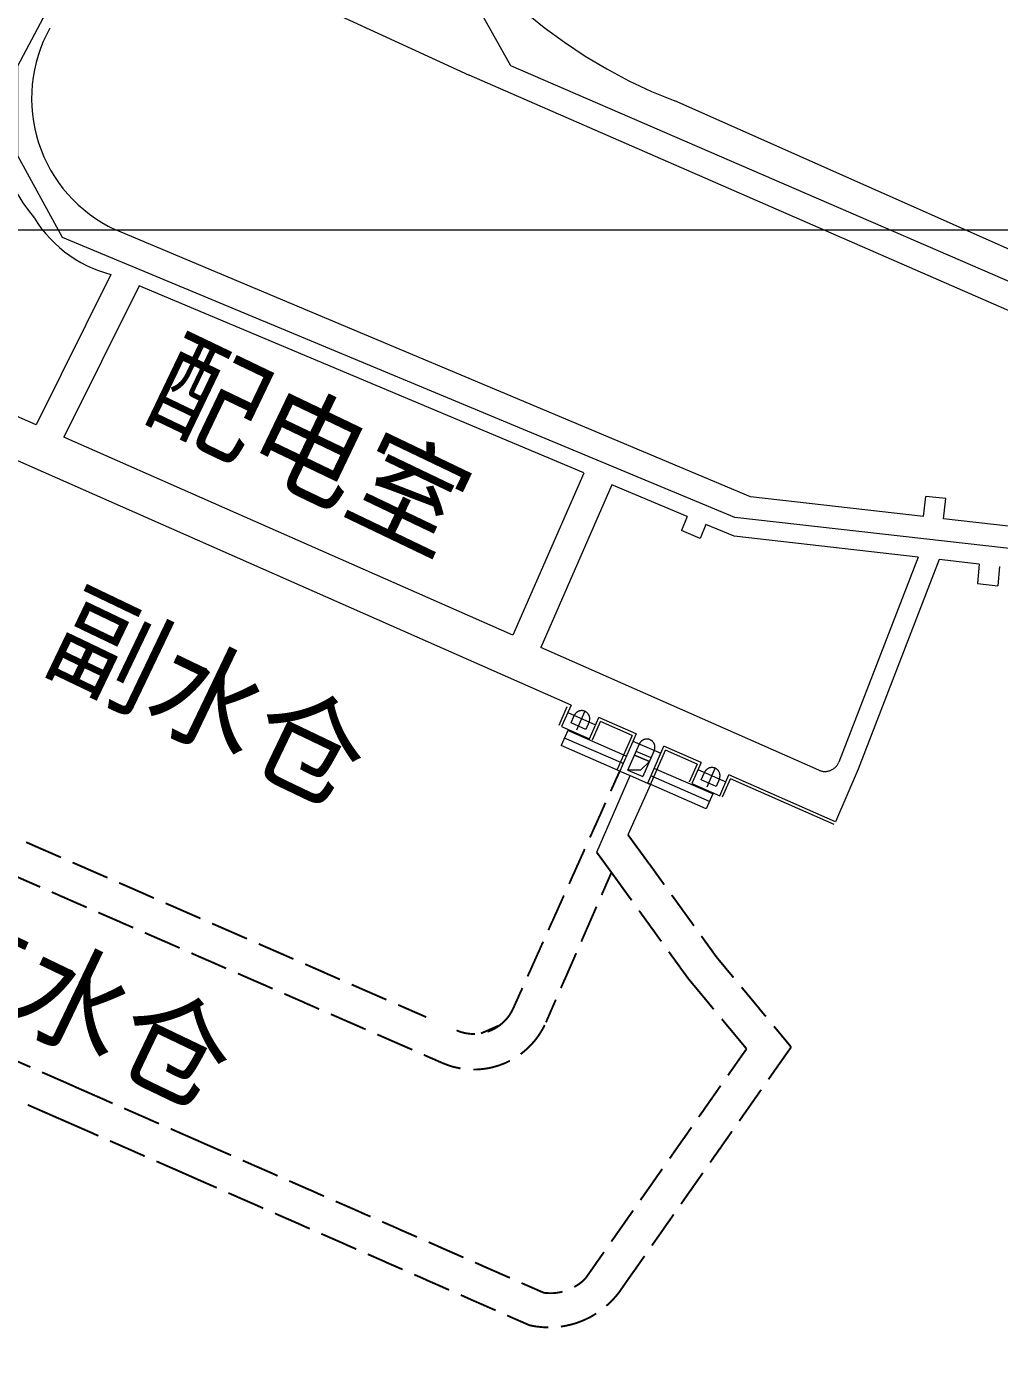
# Model space of a CAD drawing. Header units: inches. Extents: x -1 to 4080, y 0 to 4431.
# Drawn here: x 1341.6 to 1437.4, y 1205.1 to 1335.5 of the extents above; entities that cross this region are included whole.
import ezdxf

# ---------------------------------------------------------------- set-up
doc = ezdxf.new("R2010")
doc.units = ezdxf.units.IN
doc.header["$MEASUREMENT"] = 0
doc.layers.get('0').update_dxf_attribs({"lineweight": 0})
for name, color, linetype, lineweight in [('岩巷XDD0800CCJ', 7, 'Continuous', 0), ('巷道注记XDD0800CCJ', 7, 'Continuous', 0), ('煤巷XDD0800CCJ', 7, 'Continuous', 0), ('经纬网XDD0800ATX', 7, 'Continuous', 0), ('通讯设备XDD0800ATX', 7, 'Continuous', 0)]:
    doc.layers.add(name, color=color, linetype=linetype, lineweight=lineweight)
doc.styles.add('仿宋', font='simfang.ttf')

# ---------------------------------------------------------------- blocks, each defined once
blk = doc.blocks.new('lr_block_9')
at = {"layer": '岩巷XDD0800CCJ', "color": 30, "true_color": 0xff8000, "const_width": 0.188}
for points in [[(0, 17.37), (1.46, 16.73)], [(3.17, 15.98), (2.94, 16.08), (2.71, 16.18), (2.49, 16.28), (2.26, 16.38), (2.03, 16.48), (1.8, 16.58), (1.57, 16.68), (1.46, 16.73)], [(4.32, 15.47), (4.55, 15.37), (4.77, 15.27), (5, 15.17), (5.23, 15.07), (5.46, 14.97), (5.69, 14.87), (5.92, 14.77), (6.03, 14.72)], [(7.75, 13.96), (7.52, 14.07), (7.29, 14.17), (7.06, 14.27), (6.83, 14.37), (6.61, 14.47), (6.38, 14.57), (6.15, 14.67), (6.03, 14.72)], [(8.89, 13.46), (9.12, 13.36), (9.35, 13.26), (9.58, 13.16), (9.81, 13.06), (10.04, 12.96), (10.27, 12.86), (10.5, 12.76), (10.61, 12.71)], [(12.33, 11.95), (12.1, 12.05), (11.87, 12.15), (11.64, 12.25), (11.41, 12.36), (11.18, 12.46), (10.95, 12.56), (10.72, 12.66), (10.61, 12.71)], [(13.47, 11.45), (13.7, 11.35), (13.93, 11.25), (14.16, 11.15), (14.39, 11.05), (14.62, 10.95), (14.84, 10.85), (15.07, 10.75), (15.19, 10.7)], [(16.9, 9.94), (16.68, 10.04), (16.45, 10.14), (16.22, 10.24), (15.99, 10.34), (15.76, 10.44), (15.53, 10.55), (15.3, 10.65), (15.19, 10.7)], [(18.05, 9.44), (18.28, 9.34), (18.51, 9.24), (18.74, 9.14), (18.96, 9.04), (19.19, 8.94), (19.42, 8.84), (19.65, 8.74), (19.77, 8.68)], [(21.48, 7.93), (21.25, 8.03), (21.02, 8.13), (20.8, 8.23), (20.57, 8.33), (20.34, 8.43), (20.11, 8.53), (19.88, 8.63), (19.77, 8.68)], [(22.63, 7.43), (22.86, 7.33), (23.08, 7.23), (23.31, 7.13), (23.54, 7.03), (23.77, 6.92), (24, 6.82), (24.23, 6.72), (24.34, 6.67)], [(26.06, 5.92), (25.83, 6.02), (25.6, 6.12), (25.37, 6.22), (25.14, 6.32), (24.92, 6.42), (24.69, 6.52), (24.46, 6.62), (24.34, 6.67)], [(27.2, 5.42), (27.43, 5.32), (27.66, 5.22), (27.89, 5.11), (28.12, 5.01), (28.35, 4.91), (28.58, 4.81), (28.81, 4.71), (28.92, 4.66)], [(30.64, 3.91), (30.41, 4.01), (30.18, 4.11), (29.95, 4.21), (29.72, 4.31), (29.49, 4.41), (29.26, 4.51), (29.04, 4.61), (28.92, 4.66)], [(31.78, 3.41), (32.01, 3.3), (32.24, 3.2), (32.47, 3.1), (32.7, 3), (32.93, 2.9), (33.16, 2.8), (33.38, 2.7), (33.5, 2.65)], [(35.22, 1.9), (34.99, 2), (34.76, 2.1), (34.53, 2.2), (34.3, 2.3), (34.07, 2.4), (33.84, 2.5), (33.61, 2.6), (33.5, 2.65)], [(36.36, 1.39), (36.59, 1.29), (36.82, 1.19), (37.05, 1.09), (37.28, 0.99), (37.5, 0.89), (37.73, 0.79), (37.96, 0.69), (38.08, 0.64)], [(38.08, 0.64), (39.53, 0)]]:
    blk.add_lwpolyline(points, dxfattribs=at)
blk = doc.blocks.new('lr_block_10')
at = {"layer": '岩巷XDD0800CCJ', "color": 30, "true_color": 0xff8000, "const_width": 0.188}
for points in [[(0, 17.37), (1.46, 16.73)], [(3.17, 15.98), (2.94, 16.08), (2.71, 16.18), (2.49, 16.28), (2.26, 16.38), (2.03, 16.48), (1.8, 16.58), (1.57, 16.68), (1.46, 16.73)], [(4.32, 15.47), (4.55, 15.37), (4.77, 15.27), (5, 15.17), (5.23, 15.07), (5.46, 14.97), (5.69, 14.87), (5.92, 14.77), (6.03, 14.72)], [(7.75, 13.96), (7.52, 14.07), (7.29, 14.17), (7.06, 14.27), (6.83, 14.37), (6.61, 14.47), (6.38, 14.57), (6.15, 14.67), (6.03, 14.72)], [(8.89, 13.46), (9.12, 13.36), (9.35, 13.26), (9.58, 13.16), (9.81, 13.06), (10.04, 12.96), (10.27, 12.86), (10.5, 12.76), (10.61, 12.71)], [(12.33, 11.95), (12.1, 12.05), (11.87, 12.15), (11.64, 12.25), (11.41, 12.36), (11.18, 12.46), (10.95, 12.56), (10.72, 12.66), (10.61, 12.71)], [(13.47, 11.45), (13.7, 11.35), (13.93, 11.25), (14.16, 11.15), (14.39, 11.05), (14.62, 10.95), (14.84, 10.85), (15.07, 10.75), (15.19, 10.7)], [(16.9, 9.94), (16.68, 10.04), (16.45, 10.14), (16.22, 10.24), (15.99, 10.34), (15.76, 10.44), (15.53, 10.55), (15.3, 10.65), (15.19, 10.7)], [(18.05, 9.44), (18.28, 9.34), (18.51, 9.24), (18.74, 9.14), (18.96, 9.04), (19.19, 8.94), (19.42, 8.84), (19.65, 8.74), (19.77, 8.68)], [(21.48, 7.93), (21.25, 8.03), (21.02, 8.13), (20.8, 8.23), (20.57, 8.33), (20.34, 8.43), (20.11, 8.53), (19.88, 8.63), (19.77, 8.68)], [(22.63, 7.43), (22.86, 7.33), (23.08, 7.23), (23.31, 7.13), (23.54, 7.03), (23.77, 6.92), (24, 6.82), (24.23, 6.72), (24.34, 6.67)], [(26.06, 5.92), (25.83, 6.02), (25.6, 6.12), (25.37, 6.22), (25.14, 6.32), (24.92, 6.42), (24.69, 6.52), (24.46, 6.62), (24.34, 6.67)], [(27.2, 5.42), (27.43, 5.32), (27.66, 5.22), (27.89, 5.11), (28.12, 5.01), (28.35, 4.91), (28.58, 4.81), (28.81, 4.71), (28.92, 4.66)], [(30.64, 3.91), (30.41, 4.01), (30.18, 4.11), (29.95, 4.21), (29.72, 4.31), (29.49, 4.41), (29.26, 4.51), (29.04, 4.61), (28.92, 4.66)], [(31.78, 3.41), (32.01, 3.3), (32.24, 3.2), (32.47, 3.1), (32.7, 3), (32.93, 2.9), (33.16, 2.8), (33.38, 2.7), (33.5, 2.65)], [(35.22, 1.9), (34.99, 2), (34.76, 2.1), (34.53, 2.2), (34.3, 2.3), (34.07, 2.4), (33.84, 2.5), (33.61, 2.6), (33.5, 2.65)], [(36.36, 1.39), (36.59, 1.29), (36.82, 1.19), (37.05, 1.09), (37.28, 0.99), (37.5, 0.89), (37.73, 0.79), (37.96, 0.69), (38.08, 0.64)], [(38.08, 0.64), (39.53, 0)]]:
    blk.add_lwpolyline(points, dxfattribs=at)
blk = doc.blocks.new('lr_block_11')
at = {"layer": '岩巷XDD0800CCJ', "color": 30, "true_color": 0xff8000, "const_width": 0.188}
for points in [[(0, 5.83), (2.06, 4.93)], [(3.78, 4.17), (3.55, 4.27), (3.32, 4.37), (3.09, 4.48), (2.86, 4.58), (2.63, 4.68), (2.4, 4.78), (2.17, 4.88), (2.06, 4.93)], [(4.92, 3.67), (5.15, 3.57), (5.38, 3.47), (5.61, 3.37), (5.84, 3.27), (6.07, 3.17), (6.29, 3.07), (6.52, 2.97), (6.64, 2.92)], [(8.35, 2.16), (8.13, 2.26), (7.9, 2.36), (7.67, 2.46), (7.44, 2.56), (7.21, 2.67), (6.98, 2.77), (6.75, 2.87), (6.64, 2.92)], [(9.5, 1.66), (9.73, 1.56), (9.96, 1.46), (10.19, 1.36), (10.41, 1.26), (10.64, 1.16), (10.87, 1.06), (11.1, 0.96), (11.22, 0.91)], [(11.22, 0.91), (13.28, 0)]]:
    blk.add_lwpolyline(points, dxfattribs=at)
blk = doc.blocks.new('lr_block_12')
at = {"layer": '岩巷XDD0800CCJ', "color": 30, "true_color": 0xff8000, "const_width": 0.188}
for points in [[(0, 5.83), (2.06, 4.93)], [(3.78, 4.17), (3.55, 4.27), (3.32, 4.37), (3.09, 4.48), (2.86, 4.58), (2.63, 4.68), (2.4, 4.78), (2.17, 4.88), (2.06, 4.93)], [(4.92, 3.67), (5.15, 3.57), (5.38, 3.47), (5.61, 3.37), (5.84, 3.27), (6.07, 3.17), (6.29, 3.07), (6.52, 2.97), (6.64, 2.92)], [(8.35, 2.16), (8.13, 2.26), (7.9, 2.36), (7.67, 2.46), (7.44, 2.56), (7.21, 2.67), (6.98, 2.77), (6.75, 2.87), (6.64, 2.92)], [(9.5, 1.66), (9.73, 1.56), (9.96, 1.46), (10.19, 1.36), (10.41, 1.26), (10.64, 1.16), (10.87, 1.06), (11.1, 0.96), (11.22, 0.91)], [(11.22, 0.91), (13.28, 0)]]:
    blk.add_lwpolyline(points, dxfattribs=at)
blk = doc.blocks.new('lr_block_13')
at = {"layer": '岩巷XDD0800CCJ', "color": 30, "true_color": 0xff8000, "const_width": 0.188}
for points in [[(0, 28.18), (0.29, 28.08)], [(2.06, 27.48), (1.83, 27.56), (1.59, 27.64), (1.35, 27.72), (1.12, 27.8), (0.88, 27.88), (0.64, 27.96), (0.41, 28.04), (0.29, 28.08)], [(3.25, 27.08), (3.48, 27), (3.72, 26.92), (3.96, 26.84), (4.19, 26.76), (4.43, 26.68), (4.67, 26.6), (4.9, 26.52), (5.02, 26.48)], [(5.02, 26.48), (5.31, 26.38)], [(5.31, 26.38), (7.51, 25.84)], [(9.33, 25.4), (9.09, 25.46), (8.85, 25.52), (8.6, 25.58), (8.36, 25.64), (8.12, 25.7), (7.87, 25.76), (7.63, 25.82), (7.51, 25.84)], [(10.55, 25.11), (10.79, 25.05), (11.03, 24.99), (11.27, 24.93), (11.52, 24.87), (11.76, 24.81), (12, 24.75), (12.25, 24.7), (12.37, 24.67)], [(12.37, 24.67), (14.57, 24.13)], [(14.57, 24.13), (14.67, 24.09)], [(16.39, 23.34), (16.16, 23.44), (15.93, 23.54), (15.7, 23.64), (15.47, 23.74), (15.24, 23.84), (15.01, 23.94), (14.78, 24.04), (14.67, 24.09)], [(17.53, 22.84), (17.76, 22.74), (17.99, 22.64), (18.22, 22.54), (18.45, 22.44), (18.68, 22.34), (18.9, 22.24), (19.13, 22.14), (19.25, 22.09)], [(20.97, 21.33), (20.74, 21.43), (20.51, 21.53), (20.28, 21.63), (20.05, 21.73), (19.82, 21.83), (19.59, 21.94), (19.36, 22.04), (19.25, 22.09)], [(22.11, 20.83), (22.34, 20.73), (22.57, 20.63), (22.8, 20.53), (23.03, 20.43), (23.26, 20.33), (23.49, 20.23), (23.71, 20.13), (23.83, 20.08)], [(25.55, 19.33), (25.32, 19.43), (25.09, 19.53), (24.86, 19.63), (24.63, 19.73), (24.4, 19.83), (24.17, 19.93), (23.94, 20.03), (23.83, 20.08)], [(26.69, 18.83), (26.92, 18.73), (27.15, 18.63), (27.38, 18.53), (27.61, 18.43), (27.84, 18.33), (28.07, 18.23), (28.3, 18.13), (28.41, 18.08)], [(30.13, 17.33), (29.9, 17.43), (29.67, 17.53), (29.44, 17.63), (29.21, 17.73), (28.98, 17.83), (28.75, 17.93), (28.52, 18.03), (28.41, 18.08)], [(31.27, 16.83), (31.5, 16.73), (31.73, 16.63), (31.96, 16.52), (32.19, 16.42), (32.42, 16.32), (32.65, 16.22), (32.88, 16.12), (32.99, 16.07)], [(34.71, 15.32), (34.48, 15.42), (34.25, 15.52), (34.02, 15.62), (33.79, 15.72), (33.56, 15.82), (33.33, 15.92), (33.11, 16.02), (32.99, 16.07)], [(35.85, 14.82), (36.08, 14.72), (36.31, 14.62), (36.54, 14.52), (36.77, 14.42), (37, 14.32), (37.23, 14.22), (37.46, 14.12), (37.57, 14.07)], [(39.29, 13.32), (39.06, 13.42), (38.83, 13.52), (38.6, 13.62), (38.37, 13.72), (38.14, 13.82), (37.92, 13.92), (37.69, 14.02), (37.57, 14.07)], [(40.43, 12.82), (40.66, 12.72), (40.89, 12.62), (41.12, 12.52), (41.35, 12.42), (41.58, 12.32), (41.81, 12.22), (42.04, 12.12), (42.15, 12.07)], [(43.87, 11.32), (43.64, 11.42), (43.41, 11.52), (43.18, 11.62), (42.95, 11.72), (42.73, 11.82), (42.5, 11.92), (42.27, 12.02), (42.15, 12.07)], [(45.02, 10.81), (45.24, 10.71), (45.47, 10.61), (45.7, 10.51), (45.93, 10.41), (46.16, 10.31), (46.39, 10.21), (46.62, 10.11), (46.73, 10.06)], [(48.45, 9.31), (48.22, 9.41), (47.99, 9.51), (47.76, 9.61), (47.54, 9.71), (47.31, 9.81), (47.08, 9.91), (46.85, 10.01), (46.73, 10.06)], [(49.6, 8.81), (49.83, 8.71), (50.05, 8.61), (50.28, 8.51), (50.51, 8.41), (50.74, 8.31), (50.97, 8.21), (51.2, 8.11), (51.31, 8.06)], [(53.03, 7.31), (52.8, 7.41), (52.57, 7.51), (52.35, 7.61), (52.12, 7.71), (51.89, 7.81), (51.66, 7.91), (51.43, 8.01), (51.31, 8.06)], [(54.18, 6.81), (54.41, 6.71), (54.64, 6.61), (54.86, 6.51), (55.09, 6.41), (55.32, 6.31), (55.55, 6.21), (55.78, 6.11), (55.9, 6.06)], [(57.61, 5.3), (57.38, 5.4), (57.16, 5.5), (56.93, 5.6), (56.7, 5.7), (56.47, 5.8), (56.24, 5.9), (56.01, 6.01), (55.9, 6.06)], [(58.76, 4.8), (58.99, 4.7), (59.22, 4.6), (59.45, 4.5), (59.67, 4.4), (59.9, 4.3), (60.13, 4.2), (60.36, 4.1), (60.48, 4.05)], [(62.19, 3.3), (61.97, 3.4), (61.74, 3.5), (61.51, 3.6), (61.28, 3.7), (61.05, 3.8), (60.82, 3.9), (60.59, 4), (60.48, 4.05)], [(63.34, 2.8), (63.57, 2.7), (63.8, 2.6), (64.03, 2.5), (64.26, 2.4), (64.48, 2.3), (64.71, 2.2), (64.94, 2.1), (65.06, 2.05)], [(66.78, 1.3), (66.55, 1.4), (66.32, 1.5), (66.09, 1.6), (65.86, 1.7), (65.63, 1.8), (65.4, 1.9), (65.17, 2), (65.06, 2.05)], [(67.92, 0.8), (68.15, 0.69), (68.38, 0.59), (68.61, 0.49), (68.84, 0.39), (69.07, 0.29), (69.29, 0.19), (69.52, 0.09), (69.64, 0.04)], [(69.64, 0.04), (69.74, 0)]]:
    blk.add_lwpolyline(points, dxfattribs=at)
blk = doc.blocks.new('lr_block_14')
at = {"layer": '岩巷XDD0800CCJ', "color": 30, "true_color": 0xff8000, "const_width": 0.188}
for points in [[(1.05, 22.49), (0, 22.95)], [(2.77, 21.74), (2.54, 21.84), (2.31, 21.94), (2.08, 22.04), (1.85, 22.14), (1.62, 22.24), (1.4, 22.34), (1.17, 22.44), (1.05, 22.49)], [(3.92, 21.24), (4.14, 21.14), (4.37, 21.04), (4.6, 20.94), (4.83, 20.84), (5.06, 20.74), (5.29, 20.64), (5.52, 20.54), (5.63, 20.49)], [(7.35, 19.73), (7.12, 19.84), (6.89, 19.94), (6.66, 20.04), (6.44, 20.14), (6.21, 20.24), (5.98, 20.34), (5.75, 20.44), (5.63, 20.49)], [(8.5, 19.23), (8.73, 19.13), (8.96, 19.03), (9.18, 18.93), (9.41, 18.83), (9.64, 18.73), (9.87, 18.63), (10.1, 18.53), (10.22, 18.48)], [(11.93, 17.73), (11.7, 17.83), (11.48, 17.93), (11.25, 18.03), (11.02, 18.13), (10.79, 18.23), (10.56, 18.33), (10.33, 18.43), (10.22, 18.48)], [(13.08, 17.23), (13.31, 17.13), (13.54, 17.03), (13.77, 16.93), (13.99, 16.83), (14.22, 16.73), (14.45, 16.63), (14.68, 16.53), (14.8, 16.48)], [(16.51, 15.73), (16.29, 15.83), (16.06, 15.93), (15.83, 16.03), (15.6, 16.13), (15.37, 16.23), (15.14, 16.33), (14.91, 16.43), (14.8, 16.48)], [(17.66, 15.23), (17.89, 15.13), (18.12, 15.03), (18.35, 14.93), (18.58, 14.83), (18.81, 14.73), (19.03, 14.63), (19.26, 14.53), (19.38, 14.48)], [(21.1, 13.73), (20.87, 13.83), (20.64, 13.93), (20.41, 14.03), (20.18, 14.13), (19.95, 14.23), (19.72, 14.33), (19.49, 14.43), (19.38, 14.48)], [(22.24, 13.23), (22.47, 13.13), (22.7, 13.03), (22.93, 12.93), (23.16, 12.83), (23.39, 12.73), (23.62, 12.63), (23.84, 12.53), (23.96, 12.48)], [(25.68, 11.72), (25.45, 11.82), (25.22, 11.92), (24.99, 12.02), (24.76, 12.13), (24.53, 12.23), (24.3, 12.33), (24.07, 12.43), (23.96, 12.48)], [(26.82, 11.22), (27.05, 11.12), (27.28, 11.02), (27.51, 10.92), (27.74, 10.82), (27.97, 10.72), (28.2, 10.62), (28.43, 10.52), (28.54, 10.47)], [(30.26, 9.72), (30.03, 9.82), (29.8, 9.92), (29.57, 10.02), (29.34, 10.12), (29.11, 10.22), (28.88, 10.32), (28.66, 10.42), (28.54, 10.47)], [(31.4, 9.22), (31.63, 9.12), (31.86, 9.02), (32.09, 8.92), (32.32, 8.82), (32.55, 8.72), (32.78, 8.62), (33.01, 8.52), (33.12, 8.47)], [(34.84, 7.72), (34.61, 7.82), (34.38, 7.92), (34.15, 8.02), (33.92, 8.12), (33.7, 8.22), (33.47, 8.32), (33.24, 8.42), (33.12, 8.47)], [(35.99, 7.22), (36.21, 7.12), (36.44, 7.02), (36.67, 6.92), (36.9, 6.82), (37.13, 6.72), (37.36, 6.62), (37.59, 6.52), (37.7, 6.47)], [(39.42, 5.72), (39.19, 5.82), (38.96, 5.92), (38.73, 6.02), (38.51, 6.12), (38.28, 6.22), (38.05, 6.32), (37.82, 6.42), (37.7, 6.47)], [(40.57, 5.22), (40.8, 5.12), (41.03, 5.02), (41.25, 4.92), (41.48, 4.82), (41.71, 4.72), (41.94, 4.62), (42.17, 4.52), (42.29, 4.47)], [(44, 3.71), (43.77, 3.81), (43.55, 3.91), (43.32, 4.01), (43.09, 4.11), (42.86, 4.21), (42.63, 4.31), (42.4, 4.42), (42.29, 4.47)], [(45.15, 3.21), (45.38, 3.11), (45.61, 3.01), (45.84, 2.91), (46.06, 2.81), (46.29, 2.71), (46.52, 2.61), (46.75, 2.51), (46.87, 2.46)], [(48.58, 1.71), (48.36, 1.81), (48.13, 1.91), (47.9, 2.01), (47.67, 2.11), (47.44, 2.21), (47.21, 2.31), (46.98, 2.41), (46.87, 2.46)], [(49.73, 1.21), (49.96, 1.11), (50.19, 1.01), (50.42, 0.91), (50.65, 0.81), (50.88, 0.71), (51.1, 0.61), (51.33, 0.51), (51.45, 0.46)], [(52.5, 0), (51.45, 0.46)]]:
    blk.add_lwpolyline(points, dxfattribs=at)
blk = doc.blocks.new('lr_block_15')
at = {"layer": '岩巷XDD0800CCJ', "color": 30, "true_color": 0xff8000, "const_width": 0.188}
for points in [[(5.6, 2.55), (5.58, 2.5), (5.47, 2.28), (5.34, 2.06), (5.21, 1.85), (5.06, 1.65), (4.9, 1.45), (4.73, 1.27), (4.64, 1.18)], [(1.83, 0), (1.58, 0), (1.33, 0.02), (1.08, 0.05), (0.83, 0.09), (0.59, 0.15), (0.35, 0.22), (0.12, 0.31), (0, 0.36)], [(3.05, 0.22), (3.29, 0.31), (3.52, 0.41), (3.74, 0.52), (3.95, 0.65), (4.16, 0.78), (4.36, 0.94), (4.55, 1.1), (4.64, 1.18)]]:
    blk.add_lwpolyline(points, dxfattribs=at)
blk = doc.blocks.new('lr_block_16')
at = {"layer": '岩巷XDD0800CCJ', "color": 30, "true_color": 0xff8000, "const_width": 0.188}
for points in [[(0.94, 0.41), (0, 0)], [(1.88, 0.82), (0.94, 0.41)]]:
    blk.add_lwpolyline(points, dxfattribs=at)
blk = doc.blocks.new('lr_block_17')
at = {"layer": '岩巷XDD0800CCJ', "color": 30, "true_color": 0xff8000, "const_width": 0.188}
for points in [[(0.73, 0.99), (0, 1.98)], [(1.45, 0), (0.73, 0.99)]]:
    blk.add_lwpolyline(points, dxfattribs=at)
blk = doc.blocks.new('lr_block_18')
at = {"layer": '岩巷XDD0800CCJ', "color": 30, "true_color": 0xff8000, "const_width": 0.188}
for points in [[(1.05, 1.44), (0, 2.88)], [(2.1, 0), (1.05, 1.44)]]:
    blk.add_lwpolyline(points, dxfattribs=at)
blk = doc.blocks.new('lr_block_19')
at = {"layer": '岩巷XDD0800CCJ', "color": 30, "true_color": 0xff8000, "const_width": 0.188}
for points in [[(0.89, 9.33), (0, 10.55)], [(1.99, 7.81), (1.84, 8.01), (1.69, 8.21), (1.55, 8.41), (1.4, 8.62), (1.25, 8.82), (1.11, 9.02), (0.96, 9.22), (0.89, 9.33)], [(2.72, 6.79), (2.87, 6.59), (3.01, 6.39), (3.16, 6.19), (3.31, 5.98), (3.45, 5.78), (3.6, 5.58), (3.75, 5.38), (3.82, 5.28)], [(4.92, 3.76), (4.77, 3.96), (4.62, 4.16), (4.48, 4.36), (4.33, 4.57), (4.19, 4.77), (4.04, 4.97), (3.89, 5.17), (3.82, 5.28)], [(5.65, 2.74), (5.8, 2.54), (5.94, 2.34), (6.09, 2.14), (6.24, 1.93), (6.38, 1.73), (6.53, 1.53), (6.68, 1.33), (6.75, 1.22)], [(7.64, 0), (6.75, 1.22)]]:
    blk.add_lwpolyline(points, dxfattribs=at)
blk = doc.blocks.new('lr_block_20')
at = {"layer": '岩巷XDD0800CCJ', "color": 30, "true_color": 0xff8000, "const_width": 0.188}
for points in [[(0.38, 8.63), (0, 9.15)], [(1.47, 7.11), (1.33, 7.31), (1.18, 7.51), (1.03, 7.72), (0.89, 7.92), (0.74, 8.12), (0.6, 8.32), (0.45, 8.53), (0.38, 8.63)], [(2.2, 6.09), (2.35, 5.89), (2.5, 5.69), (2.64, 5.49), (2.79, 5.28), (2.94, 5.08), (3.08, 4.88), (3.23, 4.68), (3.3, 4.57)], [(4.4, 3.05), (4.25, 3.26), (4.11, 3.46), (3.96, 3.66), (3.81, 3.87), (3.67, 4.07), (3.52, 4.27), (3.38, 4.47), (3.3, 4.57)], [(5.13, 2.04), (5.28, 1.84), (5.42, 1.64), (5.57, 1.43), (5.72, 1.23), (5.86, 1.03), (6.01, 0.82), (6.16, 0.62), (6.23, 0.52)], [(6.6, 0), (6.23, 0.52)]]:
    blk.add_lwpolyline(points, dxfattribs=at)
blk = doc.blocks.new('lr_block_21')
at = {"layer": '岩巷XDD0800CCJ', "color": 30, "true_color": 0xff8000, "const_width": 0.188}
for points in [[(9.59, 21.37), (9.69, 21.6), (9.79, 21.82), (9.9, 22.05), (10, 22.28), (10.1, 22.51), (10.2, 22.74), (10.31, 22.96), (10.36, 23.08)], [(10.36, 23.08), (10.48, 23.35)], [(9.08, 20.23), (8.97, 20), (8.87, 19.77), (8.77, 19.54), (8.67, 19.31), (8.57, 19.09), (8.46, 18.86), (8.36, 18.63), (8.31, 18.52)], [(7.54, 16.81), (7.64, 17.03), (7.75, 17.26), (7.85, 17.49), (7.95, 17.72), (8.05, 17.95), (8.16, 18.17), (8.26, 18.4), (8.31, 18.52)], [(7.03, 15.67), (6.93, 15.44), (6.83, 15.21), (6.72, 14.98), (6.62, 14.75), (6.52, 14.52), (6.42, 14.3), (6.31, 14.07), (6.26, 13.95)], [(5.49, 12.24), (5.6, 12.47), (5.7, 12.7), (5.8, 12.93), (5.9, 13.16), (6.01, 13.38), (6.11, 13.61), (6.21, 13.84), (6.26, 13.95)], [(4.98, 11.1), (4.88, 10.88), (4.78, 10.65), (4.68, 10.42), (4.57, 10.19), (4.47, 9.96), (4.37, 9.74), (4.27, 9.51), (4.22, 9.39)], [(3.45, 7.68), (3.55, 7.91), (3.65, 8.14), (3.75, 8.37), (3.86, 8.59), (3.96, 8.82), (4.06, 9.05), (4.16, 9.28), (4.22, 9.39)], [(2.94, 6.54), (2.83, 6.31), (2.73, 6.09), (2.63, 5.86), (2.53, 5.63), (2.42, 5.4), (2.32, 5.17), (2.22, 4.95), (2.17, 4.83)], [(1.4, 3.12), (1.5, 3.35), (1.61, 3.58), (1.71, 3.8), (1.81, 4.03), (1.91, 4.26), (2.01, 4.49), (2.12, 4.72), (2.17, 4.83)], [(0.89, 1.98), (0.79, 1.75), (0.68, 1.52), (0.58, 1.3), (0.48, 1.07), (0.38, 0.84), (0.27, 0.61), (0.17, 0.38), (0.12, 0.27)], [(0, 0), (0.12, 0.27)]]:
    blk.add_lwpolyline(points, dxfattribs=at)
blk = doc.blocks.new('lr_block_22')
at = {"layer": '岩巷XDD0800CCJ', "color": 30, "true_color": 0xff8000, "const_width": 0.188}
for points in [[(10.08, 4.38), (9.97, 4.15), (9.85, 3.93), (9.72, 3.72), (9.59, 3.51), (9.45, 3.3), (9.3, 3.1), (9.15, 2.9), (9.07, 2.8)], [(7.71, 1.52), (7.91, 1.67), (8.1, 1.83), (8.29, 1.99), (8.47, 2.16), (8.65, 2.34), (8.82, 2.52), (8.99, 2.71), (9.07, 2.8)], [(1.79, 0.11), (1.55, 0.16), (1.3, 0.21), (1.06, 0.27), (0.82, 0.34), (0.58, 0.42), (0.35, 0.51), (0.11, 0.6), (0, 0.65)], [(3.04, 0), (3.29, 0), (3.54, 0.01), (3.78, 0.03), (4.03, 0.06), (4.28, 0.09), (4.53, 0.13), (4.77, 0.18), (4.89, 0.21)], [(6.65, 0.86), (6.42, 0.75), (6.2, 0.64), (5.97, 0.55), (5.73, 0.46), (5.5, 0.38), (5.26, 0.31), (5.02, 0.24), (4.89, 0.21)]]:
    blk.add_lwpolyline(points, dxfattribs=at)
blk = doc.blocks.new('lr_block_23')
at = {"layer": '岩巷XDD0800CCJ', "color": 30, "true_color": 0xff8000, "const_width": 0.188}
for points in [[(5.48, 12.54), (5.58, 12.77), (5.68, 12.99), (5.78, 13.22), (5.88, 13.45), (5.98, 13.68), (6.08, 13.91), (6.18, 14.14), (6.23, 14.25)], [(6.45, 14.76), (6.23, 14.25)], [(4.98, 11.39), (4.88, 11.16), (4.78, 10.93), (4.68, 10.7), (4.58, 10.47), (4.48, 10.25), (4.38, 10.02), (4.28, 9.79), (4.23, 9.67)], [(3.48, 7.95), (3.58, 8.18), (3.68, 8.41), (3.78, 8.64), (3.88, 8.87), (3.98, 9.1), (4.08, 9.33), (4.18, 9.56), (4.23, 9.67)], [(2.98, 6.81), (2.88, 6.58), (2.78, 6.35), (2.68, 6.12), (2.58, 5.89), (2.48, 5.66), (2.38, 5.44), (2.28, 5.21), (2.23, 5.09)], [(1.47, 3.37), (1.57, 3.6), (1.67, 3.83), (1.77, 4.06), (1.88, 4.29), (1.98, 4.52), (2.08, 4.75), (2.18, 4.98), (2.23, 5.09)], [(0.97, 2.23), (0.87, 2), (0.77, 1.77), (0.67, 1.54), (0.57, 1.31), (0.47, 1.08), (0.37, 0.85), (0.27, 0.62), (0.22, 0.51)], [(0.22, 0.51), (0, 0)]]:
    blk.add_lwpolyline(points, dxfattribs=at)
blk = doc.blocks.new('lr_block_24')
at = {"layer": '岩巷XDD0800CCJ', "color": 30, "true_color": 0xff8000, "const_width": 0.188}
for points in [[(0.49, 8.29), (0, 8.88)], [(1.69, 6.84), (1.53, 7.04), (1.37, 7.23), (1.21, 7.42), (1.05, 7.61), (0.89, 7.81), (0.73, 8), (0.57, 8.19), (0.49, 8.29)], [(2.49, 5.88), (2.65, 5.69), (2.81, 5.5), (2.97, 5.31), (3.13, 5.11), (3.29, 4.92), (3.45, 4.73), (3.61, 4.54), (3.69, 4.44)], [(4.88, 3), (4.72, 3.19), (4.56, 3.38), (4.4, 3.57), (4.24, 3.77), (4.09, 3.96), (3.93, 4.15), (3.77, 4.34), (3.69, 4.44)], [(5.68, 2.04), (5.84, 1.84), (6, 1.65), (6.16, 1.46), (6.32, 1.27), (6.48, 1.07), (6.64, 0.88), (6.8, 0.69), (6.88, 0.59)], [(7.37, 0), (6.88, 0.59)]]:
    blk.add_lwpolyline(points, dxfattribs=at)
blk = doc.blocks.new('lr_block_25')
at = {"layer": '岩巷XDD0800CCJ', "color": 30, "true_color": 0xff8000, "const_width": 0.188}
for points in [[(1.24, 5.34), (0, 6.83)], [(2.43, 3.89), (2.27, 4.09), (2.11, 4.28), (1.96, 4.47), (1.8, 4.66), (1.64, 4.86), (1.48, 5.05), (1.32, 5.24), (1.24, 5.34)], [(3.23, 2.93), (3.39, 2.74), (3.55, 2.55), (3.71, 2.35), (3.87, 2.16), (4.03, 1.97), (4.19, 1.78), (4.35, 1.59), (4.43, 1.49)], [(5.67, 0), (4.43, 1.49)]]:
    blk.add_lwpolyline(points, dxfattribs=at)
blk = doc.blocks.new('lr_block_26')
at = {"layer": '岩巷XDD0800CCJ', "color": 30, "true_color": 0xff8000, "const_width": 0.188}
for points in [[(15.52, 22.12), (16.69, 23.78)], [(14.45, 20.59), (14.59, 20.79), (14.73, 21), (14.88, 21.2), (15.02, 21.41), (15.16, 21.61), (15.31, 21.82), (15.45, 22.02), (15.52, 22.12)], [(13.73, 19.56), (13.58, 19.36), (13.44, 19.16), (13.3, 18.95), (13.15, 18.75), (13.01, 18.54), (12.87, 18.34), (12.72, 18.13), (12.65, 18.03)], [(11.57, 16.49), (11.72, 16.7), (11.86, 16.9), (12, 17.11), (12.15, 17.31), (12.29, 17.52), (12.44, 17.72), (12.58, 17.93), (12.65, 18.03)], [(10.86, 15.47), (10.71, 15.27), (10.57, 15.06), (10.43, 14.86), (10.28, 14.65), (10.14, 14.45), (9.99, 14.24), (9.85, 14.04), (9.78, 13.94)], [(8.7, 12.4), (8.85, 12.61), (8.99, 12.81), (9.13, 13.02), (9.28, 13.22), (9.42, 13.43), (9.56, 13.63), (9.71, 13.83), (9.78, 13.94)], [(7.98, 11.38), (7.84, 11.17), (7.7, 10.97), (7.55, 10.76), (7.41, 10.56), (7.27, 10.36), (7.12, 10.15), (6.98, 9.95), (6.91, 9.84)], [(5.83, 8.31), (5.97, 8.51), (6.12, 8.72), (6.26, 8.92), (6.4, 9.13), (6.55, 9.33), (6.69, 9.54), (6.84, 9.74), (6.91, 9.84)], [(5.11, 7.29), (4.97, 7.08), (4.83, 6.88), (4.68, 6.67), (4.54, 6.47), (4.39, 6.26), (4.25, 6.06), (4.11, 5.85), (4.04, 5.75)], [(2.96, 4.22), (3.1, 4.42), (3.25, 4.63), (3.39, 4.83), (3.53, 5.03), (3.68, 5.24), (3.82, 5.44), (3.96, 5.65), (4.04, 5.75)], [(2.24, 3.19), (2.1, 2.99), (1.95, 2.78), (1.81, 2.58), (1.67, 2.37), (1.52, 2.17), (1.38, 1.96), (1.24, 1.76), (1.16, 1.66)], [(0, 0), (1.16, 1.66)]]:
    blk.add_lwpolyline(points, dxfattribs=at)
blk = doc.blocks.new('lr_block_27')
at = {"layer": '岩巷XDD0800CCJ', "color": 30, "true_color": 0xff8000, "const_width": 0.188}
for points in [[(15.11, 21.54), (15.87, 22.61)], [(14.04, 20), (14.18, 20.21), (14.32, 20.41), (14.47, 20.62), (14.61, 20.82), (14.75, 21.03), (14.9, 21.23), (15.04, 21.44), (15.11, 21.54)], [(13.32, 18.98), (13.17, 18.78), (13.03, 18.57), (12.89, 18.37), (12.74, 18.16), (12.6, 17.96), (12.46, 17.75), (12.31, 17.55), (12.24, 17.45)], [(11.16, 15.91), (11.31, 16.12), (11.45, 16.32), (11.6, 16.52), (11.74, 16.73), (11.88, 16.93), (12.03, 17.14), (12.17, 17.34), (12.24, 17.45)], [(10.45, 14.89), (10.3, 14.68), (10.16, 14.48), (10.02, 14.27), (9.87, 14.07), (9.73, 13.86), (9.58, 13.66), (9.44, 13.46), (9.37, 13.35)], [(8.29, 11.82), (8.44, 12.02), (8.58, 12.23), (8.72, 12.43), (8.87, 12.64), (9.01, 12.84), (9.15, 13.05), (9.3, 13.25), (9.37, 13.35)], [(7.57, 10.79), (7.43, 10.59), (7.29, 10.39), (7.14, 10.18), (7, 9.98), (6.86, 9.77), (6.71, 9.57), (6.57, 9.36), (6.5, 9.26)], [(5.42, 7.72), (5.56, 7.93), (5.71, 8.13), (5.85, 8.34), (5.99, 8.54), (6.14, 8.75), (6.28, 8.95), (6.43, 9.16), (6.5, 9.26)], [(4.7, 6.7), (4.56, 6.5), (4.42, 6.29), (4.27, 6.09), (4.13, 5.88), (3.98, 5.68), (3.84, 5.47), (3.7, 5.27), (3.63, 5.17)], [(2.55, 3.63), (2.69, 3.84), (2.84, 4.04), (2.98, 4.25), (3.12, 4.45), (3.27, 4.66), (3.41, 4.86), (3.55, 5.06), (3.63, 5.17)], [(1.83, 2.61), (1.69, 2.4), (1.54, 2.2), (1.4, 1.99), (1.26, 1.79), (1.11, 1.59), (0.97, 1.38), (0.83, 1.18), (0.75, 1.07)], [(0, 0), (0.75, 1.07)]]:
    blk.add_lwpolyline(points, dxfattribs=at)
blk = doc.blocks.new('lr_block_28')
at = {"layer": '岩巷XDD0800CCJ', "color": 30, "true_color": 0xff8000, "const_width": 0.188}
for points in [[(3.02, 0.61), (3.23, 0.74), (3.44, 0.87), (3.64, 1.02), (3.84, 1.18), (4.02, 1.35), (4.12, 1.45), (4.12, 1.45), (4.12, 1.45)], [(1.86, 0.15), (1.62, 0.09), (1.37, 0.05), (1.12, 0.02), (0.87, 0), (0.62, 0), (0.37, 0.01), (0.12, 0.03), (0, 0.05)]]:
    blk.add_lwpolyline(points, dxfattribs=at)
blk = doc.blocks.new('lr_block_29')
at = {"layer": '岩巷XDD0800CCJ', "color": 30, "true_color": 0xff8000, "const_width": 0.188}
for points in [[(9.11, 3.84), (9.08, 3.8), (8.94, 3.59), (8.87, 3.49)], [(7.59, 2.12), (7.78, 2.29), (7.96, 2.46), (8.14, 2.64), (8.31, 2.82), (8.47, 3.01), (8.64, 3.2), (8.79, 3.39), (8.87, 3.49)], [(6.59, 1.37), (6.38, 1.24), (6.17, 1.11), (5.95, 0.99), (5.72, 0.88), (5.5, 0.77), (5.27, 0.67), (5.04, 0.58), (4.92, 0.54)], [(1.86, 0), (1.61, 0.01), (1.36, 0.02), (1.11, 0.04), (0.86, 0.07), (0.61, 0.1), (0.37, 0.14), (0.12, 0.19), (0, 0.22)], [(3.11, 0.08), (3.35, 0.12), (3.6, 0.16), (3.84, 0.22), (4.09, 0.27), (4.33, 0.34), (4.57, 0.41), (4.8, 0.49), (4.92, 0.54)]]:
    blk.add_lwpolyline(points, dxfattribs=at)
blk = doc.blocks.new('lr_block_30')
at = {"layer": '岩巷XDD0800CCJ', "color": 30, "true_color": 0xff8000, "const_width": 0.188}
for points in [[(0, 14.48), (0.46, 14.28)], [(2.17, 13.53), (1.95, 13.63), (1.72, 13.73), (1.49, 13.83), (1.26, 13.93), (1.03, 14.03), (0.8, 14.13), (0.57, 14.23), (0.46, 14.28)], [(3.32, 13.02), (3.55, 12.92), (3.78, 12.82), (4.01, 12.72), (4.23, 12.62), (4.46, 12.52), (4.69, 12.42), (4.92, 12.32), (5.04, 12.27)], [(6.75, 11.51), (6.52, 11.62), (6.29, 11.72), (6.07, 11.82), (5.84, 11.92), (5.61, 12.02), (5.38, 12.12), (5.15, 12.22), (5.04, 12.27)], [(7.9, 11.01), (8.13, 10.91), (8.35, 10.81), (8.58, 10.71), (8.81, 10.61), (9.04, 10.51), (9.27, 10.41), (9.5, 10.31), (9.61, 10.26)], [(11.33, 9.5), (11.1, 9.6), (10.87, 9.7), (10.64, 9.81), (10.41, 9.91), (10.19, 10.01), (9.96, 10.11), (9.73, 10.21), (9.61, 10.26)], [(12.47, 9), (12.7, 8.9), (12.93, 8.8), (13.16, 8.7), (13.39, 8.6), (13.62, 8.5), (13.85, 8.4), (14.08, 8.3), (14.19, 8.25)], [(15.91, 7.49), (15.68, 7.59), (15.45, 7.69), (15.22, 7.79), (14.99, 7.89), (14.76, 8), (14.53, 8.1), (14.31, 8.2), (14.19, 8.25)], [(17.05, 6.99), (17.28, 6.89), (17.51, 6.79), (17.74, 6.69), (17.97, 6.59), (18.2, 6.49), (18.42, 6.39), (18.65, 6.29), (18.77, 6.24)], [(20.48, 5.48), (20.26, 5.58), (20.03, 5.68), (19.8, 5.78), (19.57, 5.88), (19.34, 5.98), (19.11, 6.08), (18.88, 6.18), (18.77, 6.24)], [(21.63, 4.98), (21.86, 4.88), (22.09, 4.78), (22.32, 4.68), (22.54, 4.58), (22.77, 4.48), (23, 4.37), (23.23, 4.27), (23.35, 4.22)], [(25.06, 3.47), (24.83, 3.57), (24.6, 3.67), (24.38, 3.77), (24.15, 3.87), (23.92, 3.97), (23.69, 4.07), (23.46, 4.17), (23.35, 4.22)], [(26.21, 2.97), (26.44, 2.87), (26.66, 2.77), (26.89, 2.67), (27.12, 2.56), (27.35, 2.46), (27.58, 2.36), (27.81, 2.26), (27.92, 2.21)], [(29.64, 1.46), (29.41, 1.56), (29.18, 1.66), (28.95, 1.76), (28.72, 1.86), (28.5, 1.96), (28.27, 2.06), (28.04, 2.16), (27.92, 2.21)], [(30.78, 0.96), (31.01, 0.85), (31.24, 0.75), (31.47, 0.65), (31.7, 0.55), (31.93, 0.45), (32.16, 0.35), (32.39, 0.25), (32.5, 0.2)], [(32.5, 0.2), (32.96, 0)]]:
    blk.add_lwpolyline(points, dxfattribs=at)
blk = doc.blocks.new('lr_block_31')
at = {"layer": '岩巷XDD0800CCJ', "color": 30, "true_color": 0xff8000, "const_width": 0.188}
for points in [[(0, 14.48), (0.46, 14.28)], [(2.17, 13.53), (1.95, 13.63), (1.72, 13.73), (1.49, 13.83), (1.26, 13.93), (1.03, 14.03), (0.8, 14.13), (0.57, 14.23), (0.46, 14.28)], [(3.32, 13.02), (3.55, 12.92), (3.78, 12.82), (4.01, 12.72), (4.23, 12.62), (4.46, 12.52), (4.69, 12.42), (4.92, 12.32), (5.04, 12.27)], [(6.75, 11.51), (6.52, 11.62), (6.29, 11.72), (6.07, 11.82), (5.84, 11.92), (5.61, 12.02), (5.38, 12.12), (5.15, 12.22), (5.04, 12.27)], [(7.9, 11.01), (8.13, 10.91), (8.35, 10.81), (8.58, 10.71), (8.81, 10.61), (9.04, 10.51), (9.27, 10.41), (9.5, 10.31), (9.61, 10.26)], [(11.33, 9.5), (11.1, 9.6), (10.87, 9.7), (10.64, 9.81), (10.41, 9.91), (10.19, 10.01), (9.96, 10.11), (9.73, 10.21), (9.61, 10.26)], [(12.47, 9), (12.7, 8.9), (12.93, 8.8), (13.16, 8.7), (13.39, 8.6), (13.62, 8.5), (13.85, 8.4), (14.08, 8.3), (14.19, 8.25)], [(15.91, 7.49), (15.68, 7.59), (15.45, 7.69), (15.22, 7.79), (14.99, 7.89), (14.76, 8), (14.53, 8.1), (14.31, 8.2), (14.19, 8.25)], [(17.05, 6.99), (17.28, 6.89), (17.51, 6.79), (17.74, 6.69), (17.97, 6.59), (18.2, 6.49), (18.42, 6.39), (18.65, 6.29), (18.77, 6.24)], [(20.48, 5.48), (20.26, 5.58), (20.03, 5.68), (19.8, 5.78), (19.57, 5.88), (19.34, 5.98), (19.11, 6.08), (18.88, 6.18), (18.77, 6.24)], [(21.63, 4.98), (21.86, 4.88), (22.09, 4.78), (22.32, 4.68), (22.54, 4.58), (22.77, 4.48), (23, 4.37), (23.23, 4.27), (23.35, 4.22)], [(25.06, 3.47), (24.83, 3.57), (24.6, 3.67), (24.38, 3.77), (24.15, 3.87), (23.92, 3.97), (23.69, 4.07), (23.46, 4.17), (23.35, 4.22)], [(26.21, 2.97), (26.44, 2.87), (26.66, 2.77), (26.89, 2.67), (27.12, 2.56), (27.35, 2.46), (27.58, 2.36), (27.81, 2.26), (27.92, 2.21)], [(29.64, 1.46), (29.41, 1.56), (29.18, 1.66), (28.95, 1.76), (28.72, 1.86), (28.5, 1.96), (28.27, 2.06), (28.04, 2.16), (27.92, 2.21)], [(30.78, 0.96), (31.01, 0.85), (31.24, 0.75), (31.47, 0.65), (31.7, 0.55), (31.93, 0.45), (32.16, 0.35), (32.39, 0.25), (32.5, 0.2)], [(32.5, 0.2), (32.96, 0)]]:
    blk.add_lwpolyline(points, dxfattribs=at)

msp = doc.modelspace()

# ---------------------------------------------------------------- linework, layer by layer
at = {"color": 5}
msp.add_lwpolyline([(1892.08, 1165.09), (1881.15, 1234.14), (1411.37, 1287.14), (1345.14, 1314.73), (1340.71, 1322.77), (1340.71, 1331.65), (1350.14, 1349.39), (1363.47, 1376.99), (1382.95, 1410.39), (1400.61, 1418.53), (1402.6, 1416.96), (1394.86, 1403.28), (1405.54, 1422.16), (1430, 1462.76), (1463.32, 1471.46), (1864.41, 2135.48)], dxfattribs=at)
at = {"layer": '煤巷XDD0800CCJ', "lineweight": 9, "flags": 128}
for points in [[(1350.12, 1346.88), (1385.19, 1330.73)], [(1388.81, 1338.65), (1390.65, 1336.99), (1392.57, 1335.43), (1394.56, 1333.97), (1396.61, 1332.6), (1398.74, 1331.34), (1400.92, 1330.17), (1403.15, 1329.12), (1405.44, 1328.18)], [(1526.01, 1269.27), (1385.18, 1330.73)], [(1528, 1273.75), (1405.44, 1328.18)], [(1504.67, 1278.77), (1431.92, 1287.02)]]:
    msp.add_lwpolyline(points, dxfattribs=at)
at = {"layer": '煤巷XDD0800CCJ', "color": 18, "lineweight": 9, "true_color": 0x260000, "flags": 128}
for points in [[(1343.88, 1335.34), (1343.54, 1334.69), (1343.23, 1334.03), (1342.96, 1333.35), (1342.73, 1332.66), (1342.53, 1331.96), (1342.37, 1331.25), (1342.24, 1330.53), (1342.15, 1329.8), (1342.1, 1329.08), (1342.08, 1328.35), (1342.11, 1327.62), (1342.17, 1326.89), (1342.26, 1326.17), (1342.4, 1325.45), (1342.57, 1324.74), (1342.77, 1324.04), (1343.02, 1323.35), (1343.29, 1322.68), (1343.6, 1322.02), (1343.95, 1321.37), (1344.33, 1320.75), (1344.74, 1320.15), (1345.17, 1319.56), (1345.64, 1319), (1346.14, 1318.47), (1346.66, 1317.96), (1347.21, 1317.48), (1347.78, 1317.03), (1348.38, 1316.6), (1349, 1316.21), (1349.63, 1315.85), (1350.28, 1315.53)], [(1338.1, 1329.8), (1338.06, 1328.86), (1338.08, 1327.91), (1338.14, 1326.97), (1338.24, 1326.03), (1338.4, 1325.1), (1338.6, 1324.18), (1338.84, 1323.27), (1339.13, 1322.37), (1339.46, 1321.49), (1339.84, 1320.63), (1340.26, 1319.78), (1340.72, 1318.96), (1341.23, 1318.16), (1341.77, 1317.39), (1342.35, 1316.65)], [(1342.35, 1316.65), (1342.7, 1316.11), (1343.07, 1315.59), (1343.48, 1315.1), (1343.9, 1314.62), (1344.36, 1314.17), (1344.83, 1313.74), (1345.32, 1313.33), (1345.84, 1312.95), (1346.37, 1312.6), (1346.92, 1312.28), (1347.49, 1311.98), (1348.07, 1311.71), (1348.67, 1311.48), (1349.27, 1311.27), (1349.89, 1311.1)], [(1412.91, 1289.18), (1350.28, 1315.53)], [(1349.89, 1311.1), (1342.52, 1296.29)], [(1352.67, 1309.97), (1345.27, 1295.07)], [(1396.49, 1291.55), (1352.67, 1309.97)], [(1342.52, 1296.29), (1339.77, 1297.5)], [(1389.5, 1275.56), (1345.27, 1295.07)], [(1395.22, 1268.67), (1338.16, 1293.84)], [(1396.48, 1291.53), (1389.5, 1275.56)], [(1399.25, 1290.37), (1392.24, 1274.35)], [(1406.67, 1287.25), (1399.25, 1290.37)], [(1429.94, 1287.25), (1412.91, 1289.18)], [(1429.94, 1287.25), (1430.16, 1289.23)], [(1432.15, 1289.01), (1430.16, 1289.23)], [(1431.92, 1287.02), (1432.15, 1289.01)], [(1406.67, 1287.25), (1406.09, 1285.86)], [(1407.93, 1285.09), (1406.09, 1285.86)], [(1408.51, 1286.47), (1407.93, 1285.09)], [(1411.28, 1285.31), (1408.51, 1286.47)], [(1429.4, 1283.24), (1411.28, 1285.31)], [(1429.4, 1283.24), (1421.61, 1263.05)], [(1431.47, 1283.01), (1423.49, 1262.37)], [(1435.44, 1282.56), (1431.47, 1283.01)], [(1435.44, 1282.56), (1435.27, 1280.64)], [(1437.43, 1282.33), (1437.25, 1280.42)], [(1435.27, 1280.64), (1437.25, 1280.42)], [(1419.62, 1262.27), (1392.24, 1274.35)], [(1394.82, 1268.51), (1394.02, 1266.68)], [(1395.22, 1268.67), (1394.29, 1266.56)], [(1394.89, 1267.93), (1397.64, 1266.73)], [(1395.22, 1266.92), (1395.54, 1267.65)], [(1397, 1267.01), (1397.02, 1267.05), (1397.03, 1267.09), (1397.04, 1267.13), (1397.05, 1267.17), (1397.06, 1267.21), (1397.06, 1267.25), (1397.07, 1267.29), (1397.07, 1267.33), (1397.07, 1267.37), (1397.06, 1267.41), (1397.06, 1267.45), (1397.05, 1267.49), (1397.04, 1267.53), (1397.03, 1267.57), (1397.02, 1267.61), (1397, 1267.65), (1396.98, 1267.69), (1396.97, 1267.72), (1396.94, 1267.76), (1396.92, 1267.79), (1396.9, 1267.83), (1396.87, 1267.86), (1396.84, 1267.89), (1396.81, 1267.92), (1396.78, 1267.95), (1396.75, 1267.97), (1396.72, 1267.99), (1396.68, 1268.02), (1396.65, 1268.04), (1396.61, 1268.06), (1396.57, 1268.07), (1396.53, 1268.09), (1396.49, 1268.1), (1396.45, 1268.11), (1396.41, 1268.12), (1396.37, 1268.12), (1396.33, 1268.13), (1396.29, 1268.13), (1396.25, 1268.13), (1396.21, 1268.13), (1396.17, 1268.12), (1396.13, 1268.12), (1396.09, 1268.11), (1396.05, 1268.1), (1396.01, 1268.09), (1395.97, 1268.07), (1395.93, 1268.06), (1395.89, 1268.04), (1395.86, 1268.02), (1395.82, 1267.99), (1395.79, 1267.97), (1395.76, 1267.95), (1395.73, 1267.92), (1395.7, 1267.89), (1395.67, 1267.86), (1395.64, 1267.83), (1395.62, 1267.79), (1395.59, 1267.76), (1395.57, 1267.72), (1395.55, 1267.69), (1395.54, 1267.65)], [(1395.79, 1266.23), (1396.59, 1268.06)], [(1394.29, 1266.56), (1397.04, 1265.36)], [(1396.68, 1266.28), (1395.22, 1266.92)], [(1397, 1267.01), (1396.68, 1266.28)], [(1397.04, 1265.36), (1397.96, 1267.46)], [(1397.32, 1265.24), (1398.12, 1267.06)], [(1401.62, 1265.84), (1397.96, 1267.46)], [(1401.23, 1265.69), (1398.12, 1267.06)], [(1394.89, 1266.17), (1394.25, 1264.7)], [(1400.34, 1262.91), (1394.57, 1265.43)], [(1400.66, 1263.64), (1394.89, 1266.17)], [(1401.23, 1265.69), (1399.75, 1262.32)], [(1401.62, 1265.84), (1400.02, 1262.18)], [(1401.31, 1265.13), (1404.06, 1263.93)], [(1403.42, 1264.21), (1403.43, 1264.25), (1403.45, 1264.28), (1403.46, 1264.32), (1403.47, 1264.36), (1403.47, 1264.4), (1403.48, 1264.45), (1403.48, 1264.49), (1403.48, 1264.53), (1403.48, 1264.57), (1403.48, 1264.61), (1403.47, 1264.65), (1403.47, 1264.69), (1403.46, 1264.73), (1403.45, 1264.77), (1403.43, 1264.81), (1403.42, 1264.85), (1403.4, 1264.88), (1403.38, 1264.92), (1403.36, 1264.96), (1403.34, 1264.99), (1403.31, 1265.02), (1403.28, 1265.06), (1403.26, 1265.09), (1403.23, 1265.11), (1403.2, 1265.14), (1403.16, 1265.17), (1403.13, 1265.19), (1403.09, 1265.21), (1403.06, 1265.23), (1403.02, 1265.25), (1402.98, 1265.27), (1402.95, 1265.28), (1402.91, 1265.3), (1402.87, 1265.31), (1402.83, 1265.31), (1402.79, 1265.32), (1402.74, 1265.32), (1402.7, 1265.33), (1402.66, 1265.33), (1402.62, 1265.32), (1402.58, 1265.32), (1402.54, 1265.31), (1402.5, 1265.31), (1402.46, 1265.3), (1402.42, 1265.28), (1402.38, 1265.27), (1402.34, 1265.25), (1402.31, 1265.23), (1402.27, 1265.21), (1402.24, 1265.19), (1402.2, 1265.17), (1402.17, 1265.14), (1402.14, 1265.11), (1402.11, 1265.09), (1402.08, 1265.06), (1402.06, 1265.02), (1402.03, 1264.99), (1402.01, 1264.96), (1401.99, 1264.92), (1401.97, 1264.88), (1401.95, 1264.85)], [(1400.02, 1262.18), (1394.25, 1264.7)], [(1400.83, 1262.28), (1401.95, 1264.85)], [(1402.94, 1263.11), (1401.47, 1263.75)], [(1401.47, 1263.75), (1402.94, 1263.11)], [(1403.1, 1263.47), (1401.63, 1264.11)], [(1403.42, 1264.21), (1402.29, 1261.64)], [(1402.77, 1260.98), (1404.37, 1264.63)], [(1403.05, 1260.87), (1404.52, 1264.24)], [(1408.03, 1263.02), (1404.37, 1264.63)], [(1407.63, 1262.86), (1404.52, 1264.24)], [(1402.94, 1263.11), (1402.05, 1262.25)], [(1409.18, 1259.92), (1403.41, 1262.44)], [(1407.63, 1262.86), (1406.85, 1261.07)], [(1408.03, 1263.02), (1407.12, 1260.95)], [(1409.83, 1261.4), (1409.85, 1261.44), (1409.86, 1261.48), (1409.87, 1261.52), (1409.88, 1261.56), (1409.89, 1261.6), (1409.89, 1261.64), (1409.9, 1261.68), (1409.9, 1261.72), (1409.9, 1261.77), (1409.89, 1261.81), (1409.89, 1261.85), (1409.88, 1261.89), (1409.87, 1261.93), (1409.86, 1261.97), (1409.85, 1262.01), (1409.83, 1262.04), (1409.81, 1262.08), (1409.79, 1262.12), (1409.77, 1262.15), (1409.75, 1262.19), (1409.72, 1262.22), (1409.7, 1262.25), (1409.67, 1262.28), (1409.64, 1262.31), (1409.61, 1262.34), (1409.58, 1262.36), (1409.54, 1262.39), (1409.51, 1262.41), (1409.47, 1262.43), (1409.44, 1262.45), (1409.4, 1262.46), (1409.36, 1262.48), (1409.32, 1262.49), (1409.28, 1262.5), (1409.24, 1262.51), (1409.2, 1262.52), (1409.16, 1262.52), (1409.12, 1262.52), (1409.08, 1262.52), (1409.04, 1262.52), (1408.99, 1262.52), (1408.95, 1262.51), (1408.91, 1262.5), (1408.87, 1262.49), (1408.83, 1262.48), (1408.8, 1262.46), (1408.76, 1262.45), (1408.72, 1262.43), (1408.69, 1262.41), (1408.65, 1262.39), (1408.62, 1262.36), (1408.58, 1262.34), (1408.55, 1262.31), (1408.52, 1262.28), (1408.5, 1262.25), (1408.47, 1262.22), (1408.45, 1262.19), (1408.42, 1262.15), (1408.4, 1262.12), (1408.38, 1262.08), (1408.36, 1262.04)], [(1408.62, 1260.62), (1409.42, 1262.46)], [(1419.62, 1262.27), (1419.69, 1262.24), (1419.77, 1262.22), (1419.84, 1262.2), (1419.91, 1262.18), (1419.99, 1262.16), (1420.07, 1262.15), (1420.14, 1262.15), (1420.22, 1262.14), (1420.29, 1262.15), (1420.37, 1262.15), (1420.45, 1262.16), (1420.52, 1262.17), (1420.6, 1262.19), (1420.67, 1262.21), (1420.74, 1262.24), (1420.81, 1262.26), (1420.88, 1262.3), (1420.95, 1262.33), (1421.02, 1262.37), (1421.08, 1262.41), (1421.14, 1262.46), (1421.2, 1262.5), (1421.26, 1262.56), (1421.31, 1262.61), (1421.37, 1262.67), (1421.41, 1262.73), (1421.46, 1262.79), (1421.5, 1262.85), (1421.54, 1262.92), (1421.58, 1262.98), (1421.61, 1263.05)], [(1397.75, 1254.18), (1401.05, 1261.73)], [(1400.02, 1262.18), (1401.05, 1261.73)], [(1402.05, 1262.25), (1400.83, 1262.28)], [(1400.83, 1262.28), (1402.29, 1261.64)], [(1401.05, 1261.73), (1403.05, 1260.87)], [(1408.86, 1259.19), (1403.09, 1261.71)], [(1407.72, 1262.32), (1410.47, 1261.12)], [(1408.04, 1261.31), (1408.36, 1262.04)], [(1409.51, 1260.67), (1408.04, 1261.31)], [(1409.83, 1261.4), (1409.51, 1260.67)], [(1409.87, 1259.75), (1410.77, 1261.81)], [(1410.15, 1259.63), (1410.92, 1261.41)], [(1421.27, 1257.17), (1410.77, 1261.81)], [(1421.15, 1256.9), (1410.92, 1261.41)], [(1423.49, 1262.37), (1421.27, 1257.17)], [(1403.05, 1260.87), (1400.82, 1255.9)], [(1408.54, 1258.45), (1402.77, 1260.98)], [(1407.12, 1260.95), (1409.87, 1259.75)], [(1409.18, 1259.92), (1408.54, 1258.45)]]:
    msp.add_lwpolyline(points, dxfattribs=at)
at = {"layer": '煤巷XDD0800CCJ', "color": 18, "lineweight": 9, "true_color": 0x260000, "elevation": 9999, "flags": 128}
msp.add_lwpolyline([(1400.83, 1262.28), (1402.29, 1261.64)], dxfattribs=at)
at = {"layer": '经纬网XDD0800ATX', "color": 7, "linetype": 'Continuous', "lineweight": 9}
msp.add_line((3989.89, 1315.46), (89.89, 1315.46), dxfattribs=at)
at = {"layer": '通讯设备XDD0800ATX', "color": 5, "lineweight": 9, "true_color": 0x0000ff, "flags": 128}
msp.add_lwpolyline([(1894.2, 1149.78), (1884.9, 1117.11), (1389.3, 1331.65), (1364.27, 1376.23), (1383.76, 1410.13), (1400.76, 1417.76), (1401.72, 1416.96), (1393.7, 1403.12), (1395.06, 1402.44), (1430.24, 1461.82), (1463.53, 1471.09), (1797.77, 2023.75), (1846.64, 2036.57), (1849.83, 2041.4), (1861.19, 2035.32), (1881.18, 2068.28)], dxfattribs=at)

# ---------------------------------------------------------------- block references
at = {"layer": '岩巷XDD0800CCJ', "color": 30, "lineweight": 9, "true_color": 0xff8000}
for name, p in [('lr_block_13', (1312.8, 1233.43)), ('lr_block_21', (1389.54, 1238.83)), ('lr_block_14', (1328.46, 1237.94)), ('lr_block_18', (1400.82, 1253.03)), ('lr_block_17', (1397.75, 1252.19)), ('lr_block_23', (1392.75, 1237.43)), ('lr_block_19', (1399.2, 1241.64)), ('lr_block_20', (1402.93, 1243.88)), ('lr_block_9', (1306.75, 1231.12)), ('lr_block_10', (1305.34, 1227.91)), ('lr_block_24', (1409.53, 1235)), ('lr_block_25', (1406.84, 1234.82)), ('lr_block_15', (1383.94, 1236.28)), ('lr_block_22', (1382.54, 1232.78)), ('lr_block_16', (1386.35, 1236.34)), ('lr_block_26', (1400.22, 1211.22)), ('lr_block_27', (1396.64, 1212.2)), ('lr_block_11', (1346.28, 1225.28)), ('lr_block_12', (1344.88, 1222.08)), ('lr_block_31', (1359.56, 1210.8)), ('lr_block_30', (1358.15, 1207.6)), ('lr_block_28', (1392.52, 1210.75)), ('lr_block_29', (1391.11, 1207.38))]:
    msp.add_blockref(name, p, dxfattribs=at)

# ---------------------------------------------------------------- texts
at = {"layer": '巷道注记XDD0800CCJ', "color": 18, "lineweight": 9, "true_color": 0x260000, "style": '仿宋', "width": 0.941176}
for s, p in [('配电室', (1352.85, 1297.46)), ('副水仓', (1342.97, 1272.59)), ('主水仓', (1329.76, 1242.85))]:
    msp.add_text(s, height=8.5, rotation=334.396, dxfattribs=at).set_placement(p)

doc.saveas('drawing.dxf')
